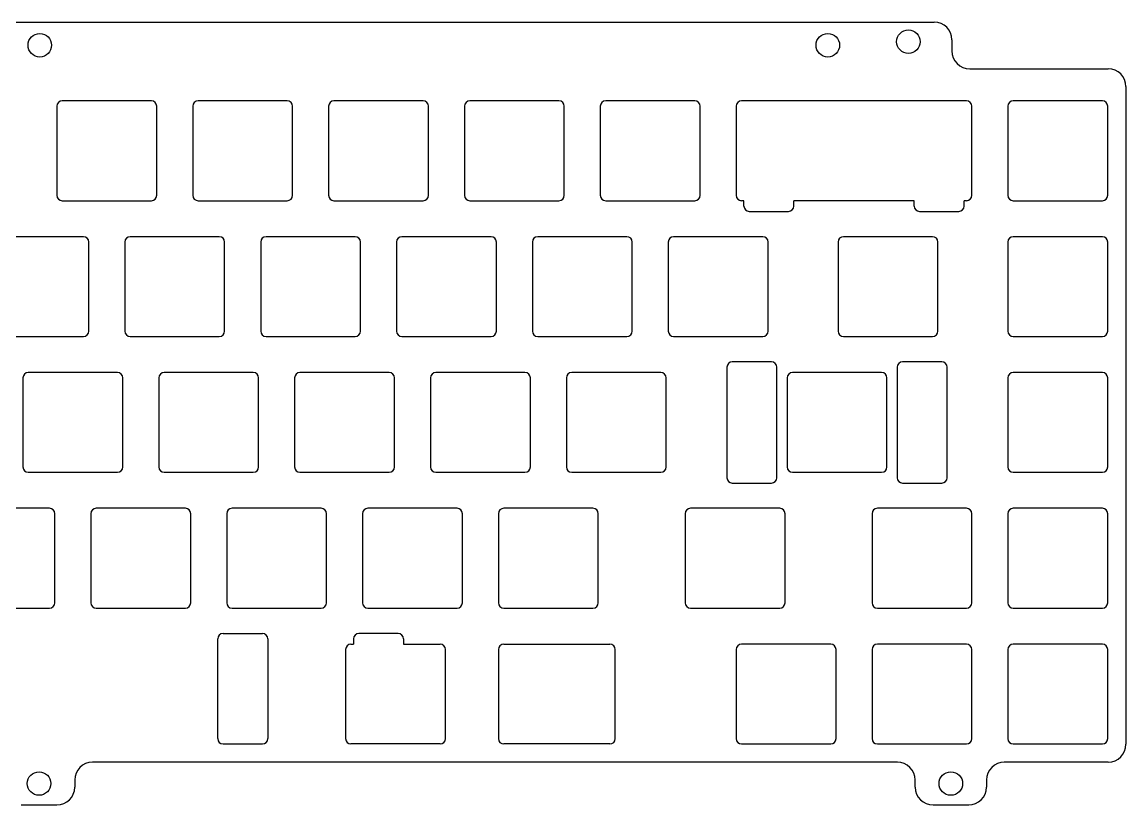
# Model space of a CAD drawing. Extents: x 0 to 305, y -101 to 9.
# Drawn here: x 150 to 304.8, y -101.3 to 8.5 of the extents above; entities that cross this region are included whole.
import ezdxf

# ---------------------------------------------------------------- set-up
doc = ezdxf.new("R2010")
doc.units = 0
for name, color, linetype in [('Arc003', 7, 'CONTINUOUS'), ('Arc004', 7, 'CONTINUOUS'), ('Arc005', 7, 'CONTINUOUS'), ('Arc006', 7, 'CONTINUOUS'), ('Arc007', 7, 'CONTINUOUS'), ('Arc008', 7, 'CONTINUOUS'), ('Arc009', 7, 'CONTINUOUS'), ('Arc010', 7, 'CONTINUOUS'), ('Arc011', 7, 'CONTINUOUS'), ('Arc013', 7, 'CONTINUOUS'), ('Arc052', 7, 'CONTINUOUS'), ('Arc053', 7, 'CONTINUOUS'), ('Arc054', 7, 'CONTINUOUS'), ('Arc055', 7, 'CONTINUOUS'), ('Arc056', 7, 'CONTINUOUS'), ('Arc057', 7, 'CONTINUOUS'), ('Arc058', 7, 'CONTINUOUS'), ('Arc059', 7, 'CONTINUOUS'), ('Arc060', 7, 'CONTINUOUS'), ('Arc061', 7, 'CONTINUOUS'), ('Arc062', 7, 'CONTINUOUS'), ('Arc063', 7, 'CONTINUOUS'), ('Arc064', 7, 'CONTINUOUS'), ('Arc065', 7, 'CONTINUOUS'), ('Arc066', 7, 'CONTINUOUS'), ('Arc067', 7, 'CONTINUOUS'), ('Arc068', 7, 'CONTINUOUS'), ('Arc069', 7, 'CONTINUOUS'), ('Arc070', 7, 'CONTINUOUS'), ('Arc071', 7, 'CONTINUOUS'), ('Arc078', 7, 'CONTINUOUS'), ('Arc079', 7, 'CONTINUOUS'), ('Arc080', 7, 'CONTINUOUS'), ('Arc082', 7, 'CONTINUOUS'), ('Arc085', 7, 'CONTINUOUS'), ('Arc086', 7, 'CONTINUOUS'), ('Arc088', 7, 'CONTINUOUS'), ('Arc091', 7, 'CONTINUOUS'), ('Arc092', 7, 'CONTINUOUS'), ('Arc093', 7, 'CONTINUOUS'), ('Arc094', 7, 'CONTINUOUS'), ('Arc095', 7, 'CONTINUOUS'), ('Arc125', 7, 'CONTINUOUS'), ('Arc127', 7, 'CONTINUOUS'), ('Arc128', 7, 'CONTINUOUS'), ('Arc129', 7, 'CONTINUOUS'), ('Arc130', 7, 'CONTINUOUS'), ('Arc131', 7, 'CONTINUOUS'), ('Arc132', 7, 'CONTINUOUS'), ('Arc133', 7, 'CONTINUOUS'), ('Arc134', 7, 'CONTINUOUS'), ('Arc135', 7, 'CONTINUOUS'), ('Arc136', 7, 'CONTINUOUS'), ('Arc137', 7, 'CONTINUOUS'), ('Arc138', 7, 'CONTINUOUS'), ('Arc139', 7, 'CONTINUOUS'), ('Arc140', 7, 'CONTINUOUS'), ('Arc141', 7, 'CONTINUOUS'), ('Arc142', 7, 'CONTINUOUS'), ('Arc143', 7, 'CONTINUOUS'), ('Arc144', 7, 'CONTINUOUS'), ('Arc145', 7, 'CONTINUOUS'), ('Arc146', 7, 'CONTINUOUS'), ('Arc147', 7, 'CONTINUOUS'), ('Arc148', 7, 'CONTINUOUS'), ('Arc149', 7, 'CONTINUOUS'), ('Arc150', 7, 'CONTINUOUS'), ('Arc151', 7, 'CONTINUOUS'), ('Arc152', 7, 'CONTINUOUS'), ('Arc153', 7, 'CONTINUOUS'), ('Arc154', 7, 'CONTINUOUS'), ('Arc155', 7, 'CONTINUOUS'), ('Arc184', 7, 'CONTINUOUS'), ('Arc185', 7, 'CONTINUOUS'), ('Arc186', 7, 'CONTINUOUS'), ('Arc187', 7, 'CONTINUOUS'), ('Arc188', 7, 'CONTINUOUS'), ('Arc189', 7, 'CONTINUOUS'), ('Arc190', 7, 'CONTINUOUS'), ('Arc191', 7, 'CONTINUOUS'), ('Arc192', 7, 'CONTINUOUS'), ('Arc193', 7, 'CONTINUOUS'), ('Arc194', 7, 'CONTINUOUS'), ('Arc195', 7, 'CONTINUOUS'), ('Arc196', 7, 'CONTINUOUS'), ('Arc197', 7, 'CONTINUOUS'), ('Arc198', 7, 'CONTINUOUS'), ('Arc199', 7, 'CONTINUOUS'), ('Arc200', 7, 'CONTINUOUS'), ('Arc201', 7, 'CONTINUOUS'), ('Arc202', 7, 'CONTINUOUS'), ('Arc203', 7, 'CONTINUOUS'), ('Arc204', 7, 'CONTINUOUS'), ('Arc205', 7, 'CONTINUOUS'), ('Arc206', 7, 'CONTINUOUS'), ('Arc207', 7, 'CONTINUOUS'), ('Arc208', 7, 'CONTINUOUS'), ('Arc209', 7, 'CONTINUOUS'), ('Arc210', 7, 'CONTINUOUS'), ('Arc211', 7, 'CONTINUOUS'), ('Arc212', 7, 'CONTINUOUS'), ('Arc213', 7, 'CONTINUOUS'), ('Arc214', 7, 'CONTINUOUS'), ('Arc215', 7, 'CONTINUOUS'), ('Arc216', 7, 'CONTINUOUS'), ('Arc217', 7, 'CONTINUOUS'), ('Arc218', 7, 'CONTINUOUS'), ('Arc219', 7, 'CONTINUOUS'), ('Arc254', 7, 'CONTINUOUS'), ('Arc255', 7, 'CONTINUOUS'), ('Arc256', 7, 'CONTINUOUS'), ('Arc257', 7, 'CONTINUOUS'), ('Arc258', 7, 'CONTINUOUS'), ('Arc259', 7, 'CONTINUOUS'), ('Arc260', 7, 'CONTINUOUS'), ('Arc261', 7, 'CONTINUOUS'), ('Arc262', 7, 'CONTINUOUS'), ('Arc263', 7, 'CONTINUOUS'), ('Arc264', 7, 'CONTINUOUS'), ('Arc265', 7, 'CONTINUOUS'), ('Arc266', 7, 'CONTINUOUS'), ('Arc267', 7, 'CONTINUOUS'), ('Arc268', 7, 'CONTINUOUS'), ('Arc269', 7, 'CONTINUOUS'), ('Arc270', 7, 'CONTINUOUS'), ('Arc271', 7, 'CONTINUOUS'), ('Arc272', 7, 'CONTINUOUS'), ('Arc273', 7, 'CONTINUOUS'), ('Arc274', 7, 'CONTINUOUS'), ('Arc275', 7, 'CONTINUOUS'), ('Arc276', 7, 'CONTINUOUS'), ('Arc277', 7, 'CONTINUOUS'), ('Arc278', 7, 'CONTINUOUS'), ('Arc279', 7, 'CONTINUOUS'), ('Arc280', 7, 'CONTINUOUS'), ('Arc281', 7, 'CONTINUOUS'), ('Arc282', 7, 'CONTINUOUS'), ('Arc283', 7, 'CONTINUOUS'), ('Arc316', 7, 'CONTINUOUS'), ('Arc317', 7, 'CONTINUOUS'), ('Arc318', 7, 'CONTINUOUS'), ('Arc319', 7, 'CONTINUOUS'), ('Arc320', 7, 'CONTINUOUS'), ('Arc321', 7, 'CONTINUOUS'), ('Arc322', 7, 'CONTINUOUS'), ('Arc323', 7, 'CONTINUOUS'), ('Arc324', 7, 'CONTINUOUS'), ('Arc325', 7, 'CONTINUOUS'), ('Arc326', 7, 'CONTINUOUS'), ('Arc327', 7, 'CONTINUOUS'), ('Arc503', 7, 'CONTINUOUS'), ('Arc509', 7, 'CONTINUOUS'), ('Arc512', 7, 'CONTINUOUS'), ('Arc513', 7, 'CONTINUOUS'), ('Arc521', 7, 'CONTINUOUS'), ('Arc527', 7, 'CONTINUOUS'), ('Arc531', 7, 'CONTINUOUS'), ('Arc537', 7, 'CONTINUOUS'), ('Arc538', 7, 'CONTINUOUS'), ('Arc539', 7, 'CONTINUOUS'), ('Arc540', 7, 'CONTINUOUS'), ('Arc543', 7, 'CONTINUOUS'), ('Arc556', 7, 'CONTINUOUS'), ('Arc560', 7, 'CONTINUOUS'), ('Arc561', 7, 'CONTINUOUS'), ('Arc565', 7, 'CONTINUOUS'), ('Arc566', 7, 'CONTINUOUS'), ('Arc567', 7, 'CONTINUOUS'), ('Arc571', 7, 'CONTINUOUS'), ('Arc573', 7, 'CONTINUOUS'), ('Circle', 7, 'CONTINUOUS'), ('Circle002', 7, 'CONTINUOUS'), ('Circle003', 7, 'CONTINUOUS'), ('Circle004', 7, 'CONTINUOUS'), ('Circle005', 7, 'CONTINUOUS'), ('Line004', 7, 'CONTINUOUS'), ('Line005', 7, 'CONTINUOUS'), ('Line006', 7, 'CONTINUOUS'), ('Line007', 7, 'CONTINUOUS'), ('Line008', 7, 'CONTINUOUS'), ('Line009', 7, 'CONTINUOUS'), ('Line010', 7, 'CONTINUOUS'), ('Line011', 7, 'CONTINUOUS'), ('Line012', 7, 'CONTINUOUS'), ('Line013', 7, 'CONTINUOUS'), ('Line014', 7, 'CONTINUOUS'), ('Line073', 7, 'CONTINUOUS'), ('Line074', 7, 'CONTINUOUS'), ('Line075', 7, 'CONTINUOUS'), ('Line077', 7, 'CONTINUOUS'), ('Line078', 7, 'CONTINUOUS'), ('Line079', 7, 'CONTINUOUS'), ('Line082', 7, 'CONTINUOUS'), ('Line083', 7, 'CONTINUOUS'), ('Line085', 7, 'CONTINUOUS'), ('Line086', 7, 'CONTINUOUS'), ('Line088', 7, 'CONTINUOUS'), ('Line089', 7, 'CONTINUOUS'), ('Line090', 7, 'CONTINUOUS'), ('Line091', 7, 'CONTINUOUS'), ('Line094', 7, 'CONTINUOUS'), ('Line095', 7, 'CONTINUOUS'), ('Line096', 7, 'CONTINUOUS'), ('Line097', 7, 'CONTINUOUS'), ('Line098', 7, 'CONTINUOUS'), ('Line099', 7, 'CONTINUOUS'), ('Line111', 7, 'CONTINUOUS'), ('Line115', 7, 'CONTINUOUS'), ('Line117', 7, 'CONTINUOUS'), ('Line127', 7, 'CONTINUOUS'), ('Line129', 7, 'CONTINUOUS'), ('Line130', 7, 'CONTINUOUS'), ('Line133', 7, 'CONTINUOUS'), ('Line134', 7, 'CONTINUOUS'), ('Line177', 7, 'CONTINUOUS'), ('Line178', 7, 'CONTINUOUS'), ('Line180', 7, 'CONTINUOUS'), ('Line184', 7, 'CONTINUOUS'), ('Line186', 7, 'CONTINUOUS'), ('Line187', 7, 'CONTINUOUS'), ('Line188', 7, 'CONTINUOUS'), ('Line190', 7, 'CONTINUOUS'), ('Line192', 7, 'CONTINUOUS'), ('Line193', 7, 'CONTINUOUS'), ('Line194', 7, 'CONTINUOUS'), ('Line196', 7, 'CONTINUOUS'), ('Line198', 7, 'CONTINUOUS'), ('Line199', 7, 'CONTINUOUS'), ('Line200', 7, 'CONTINUOUS'), ('Line201', 7, 'CONTINUOUS'), ('Line202', 7, 'CONTINUOUS'), ('Line204', 7, 'CONTINUOUS'), ('Line205', 7, 'CONTINUOUS'), ('Line207', 7, 'CONTINUOUS'), ('Line208', 7, 'CONTINUOUS'), ('Line209', 7, 'CONTINUOUS'), ('Line211', 7, 'CONTINUOUS'), ('Line215', 7, 'CONTINUOUS'), ('Line216', 7, 'CONTINUOUS'), ('Line217', 7, 'CONTINUOUS'), ('Line218', 7, 'CONTINUOUS'), ('Line219', 7, 'CONTINUOUS'), ('Line220', 7, 'CONTINUOUS'), ('Line222', 7, 'CONTINUOUS'), ('Line223', 7, 'CONTINUOUS'), ('Line267', 7, 'CONTINUOUS'), ('Line269', 7, 'CONTINUOUS'), ('Line270', 7, 'CONTINUOUS'), ('Line271', 7, 'CONTINUOUS'), ('Line273', 7, 'CONTINUOUS'), ('Line274', 7, 'CONTINUOUS'), ('Line277', 7, 'CONTINUOUS'), ('Line278', 7, 'CONTINUOUS'), ('Line279', 7, 'CONTINUOUS'), ('Line280', 7, 'CONTINUOUS'), ('Line281', 7, 'CONTINUOUS'), ('Line282', 7, 'CONTINUOUS'), ('Line286', 7, 'CONTINUOUS'), ('Line287', 7, 'CONTINUOUS'), ('Line288', 7, 'CONTINUOUS'), ('Line290', 7, 'CONTINUOUS'), ('Line291', 7, 'CONTINUOUS'), ('Line292', 7, 'CONTINUOUS'), ('Line294', 7, 'CONTINUOUS'), ('Line295', 7, 'CONTINUOUS'), ('Line301', 7, 'CONTINUOUS'), ('Line302', 7, 'CONTINUOUS'), ('Line304', 7, 'CONTINUOUS'), ('Line305', 7, 'CONTINUOUS'), ('Line307', 7, 'CONTINUOUS'), ('Line308', 7, 'CONTINUOUS'), ('Line309', 7, 'CONTINUOUS'), ('Line310', 7, 'CONTINUOUS'), ('Line311', 7, 'CONTINUOUS'), ('Line312', 7, 'CONTINUOUS'), ('Line313', 7, 'CONTINUOUS'), ('Line314', 7, 'CONTINUOUS'), ('Line316', 7, 'CONTINUOUS'), ('Line317', 7, 'CONTINUOUS'), ('Line318', 7, 'CONTINUOUS'), ('Line320', 7, 'CONTINUOUS'), ('Line366', 7, 'CONTINUOUS'), ('Line368', 7, 'CONTINUOUS'), ('Line370', 7, 'CONTINUOUS'), ('Line372', 7, 'CONTINUOUS'), ('Line373', 7, 'CONTINUOUS'), ('Line374', 7, 'CONTINUOUS'), ('Line376', 7, 'CONTINUOUS'), ('Line377', 7, 'CONTINUOUS'), ('Line378', 7, 'CONTINUOUS'), ('Line381', 7, 'CONTINUOUS'), ('Line382', 7, 'CONTINUOUS'), ('Line383', 7, 'CONTINUOUS'), ('Line386', 7, 'CONTINUOUS'), ('Line387', 7, 'CONTINUOUS'), ('Line388', 7, 'CONTINUOUS'), ('Line391', 7, 'CONTINUOUS'), ('Line392', 7, 'CONTINUOUS'), ('Line393', 7, 'CONTINUOUS'), ('Line394', 7, 'CONTINUOUS'), ('Line397', 7, 'CONTINUOUS'), ('Line398', 7, 'CONTINUOUS'), ('Line399', 7, 'CONTINUOUS'), ('Line400', 7, 'CONTINUOUS'), ('Line403', 7, 'CONTINUOUS'), ('Line404', 7, 'CONTINUOUS'), ('Line405', 7, 'CONTINUOUS'), ('Line406', 7, 'CONTINUOUS'), ('Line408', 7, 'CONTINUOUS'), ('Line409', 7, 'CONTINUOUS'), ('Line410', 7, 'CONTINUOUS'), ('Line411', 7, 'CONTINUOUS'), ('Line462', 7, 'CONTINUOUS'), ('Line463', 7, 'CONTINUOUS'), ('Line464', 7, 'CONTINUOUS'), ('Line467', 7, 'CONTINUOUS'), ('Line468', 7, 'CONTINUOUS'), ('Line469', 7, 'CONTINUOUS'), ('Line470', 7, 'CONTINUOUS'), ('Line472', 7, 'CONTINUOUS'), ('Line474', 7, 'CONTINUOUS'), ('Line475', 7, 'CONTINUOUS'), ('Line476', 7, 'CONTINUOUS'), ('Line478', 7, 'CONTINUOUS'), ('Line553', 7, 'CONTINUOUS'), ('Line554', 7, 'CONTINUOUS'), ('Line555', 7, 'CONTINUOUS'), ('Line556', 7, 'CONTINUOUS'), ('Line557', 7, 'CONTINUOUS'), ('Line558', 7, 'CONTINUOUS'), ('Line559', 7, 'CONTINUOUS'), ('Line560', 7, 'CONTINUOUS'), ('Line722', 7, 'CONTINUOUS'), ('Line724', 7, 'CONTINUOUS'), ('Line745', 7, 'CONTINUOUS'), ('Line746', 7, 'CONTINUOUS'), ('Line748', 7, 'CONTINUOUS'), ('Line751', 7, 'CONTINUOUS'), ('Line768', 7, 'CONTINUOUS'), ('Line774', 7, 'CONTINUOUS'), ('Line775', 7, 'CONTINUOUS'), ('Line777', 7, 'CONTINUOUS'), ('Line789', 7, 'CONTINUOUS'), ('Line790', 7, 'CONTINUOUS'), ('Line791', 7, 'CONTINUOUS'), ('Line792', 7, 'CONTINUOUS'), ('Line793', 7, 'CONTINUOUS'), ('Line794', 7, 'CONTINUOUS'), ('Line795', 7, 'CONTINUOUS'), ('Line796', 7, 'CONTINUOUS'), ('Line797', 7, 'CONTINUOUS')]:
    doc.layers.add(name, color=color, linetype=linetype)

msp = doc.modelspace()

# ---------------------------------------------------------------- linework, layer by layer
at = {"layer": 'Arc003'}
msp.add_arc((277.925, 6.025), 2.5, 0, 90, dxfattribs=at)
at = {"layer": 'Arc004'}
msp.add_arc((282.925, 4.475), 2.5, 180, -90, dxfattribs=at)
at = {"layer": 'Arc005'}
msp.add_arc((302.325, -0.525), 2.5, 0, 90, dxfattribs=at)
at = {"layer": 'Arc006'}
msp.add_arc((302.325, -92.775), 2.5, -90, 0, dxfattribs=at)
at = {"layer": 'Arc007'}
msp.add_arc((287.775, -97.775), 2.5, 90, 180, dxfattribs=at)
at = {"layer": 'Arc008'}
msp.add_arc((282.775, -98.775), 2.5, -90, 0, dxfattribs=at)
at = {"layer": 'Arc009'}
msp.add_arc((277.775, -98.775), 2.5, 180, -90, dxfattribs=at)
at = {"layer": 'Arc010'}
msp.add_arc((272.775, -97.775), 2.5, 0, 90, dxfattribs=at)
at = {"layer": 'Arc011'}
msp.add_arc((154.925, -98.775), 2.5, -90, 0, dxfattribs=at)
at = {"layer": 'Arc013'}
msp.add_arc((159.925, -97.775), 2.5, 90, 180, dxfattribs=at)
at = {"layer": 'Arc052'}
msp.add_arc((155.675, -15.775), 0.75, 180, -90, dxfattribs=at)
at = {"layer": 'Arc053'}
msp.add_arc((168.175, -3.275), 0.75, 0, 90, dxfattribs=at)
at = {"layer": 'Arc054'}
msp.add_arc((155.675, -3.275), 0.75, 90, 180, dxfattribs=at)
at = {"layer": 'Arc055'}
msp.add_arc((168.175, -15.775), 0.75, -90, 0, dxfattribs=at)
at = {"layer": 'Arc056'}
msp.add_arc((174.725, -15.775), 0.75, 180, -90, dxfattribs=at)
at = {"layer": 'Arc057'}
msp.add_arc((187.225, -3.275), 0.75, 0, 90, dxfattribs=at)
at = {"layer": 'Arc058'}
msp.add_arc((174.725, -3.275), 0.75, 90, 180, dxfattribs=at)
at = {"layer": 'Arc059'}
msp.add_arc((187.225, -15.775), 0.75, -90, 0, dxfattribs=at)
at = {"layer": 'Arc060'}
msp.add_arc((193.775, -15.775), 0.75, 180, -90, dxfattribs=at)
at = {"layer": 'Arc061'}
msp.add_arc((206.275, -3.275), 0.75, 0, 90, dxfattribs=at)
at = {"layer": 'Arc062'}
msp.add_arc((193.775, -3.275), 0.75, 90, 180, dxfattribs=at)
at = {"layer": 'Arc063'}
msp.add_arc((206.275, -15.775), 0.75, -90, 0, dxfattribs=at)
at = {"layer": 'Arc064'}
msp.add_arc((212.825, -15.775), 0.75, 180, -90, dxfattribs=at)
at = {"layer": 'Arc065'}
msp.add_arc((225.325, -3.275), 0.75, 0, 90, dxfattribs=at)
at = {"layer": 'Arc066'}
msp.add_arc((225.325, -15.775), 0.75, -90, 0, dxfattribs=at)
at = {"layer": 'Arc067'}
msp.add_arc((212.825, -3.275), 0.75, 90, 180, dxfattribs=at)
at = {"layer": 'Arc068'}
msp.add_arc((244.375, -3.275), 0.75, 0, 90, dxfattribs=at)
at = {"layer": 'Arc069'}
msp.add_arc((231.875, -15.775), 0.75, 180, -90, dxfattribs=at)
at = {"layer": 'Arc070'}
msp.add_arc((231.875, -3.275), 0.75, 90, 180, dxfattribs=at)
at = {"layer": 'Arc071'}
msp.add_arc((244.375, -15.775), 0.75, -90, 0, dxfattribs=at)
at = {"layer": 'Arc078'}
msp.add_arc((257.512, -17.275), 0.75, -90, 0, dxfattribs=at)
at = {"layer": 'Arc079'}
msp.add_arc((252.012, -17.275), 0.75, 180, -90, dxfattribs=at)
at = {"layer": 'Arc080'}
msp.add_arc((281.388, -17.275), 0.75, -90, 0, dxfattribs=at)
at = {"layer": 'Arc082'}
msp.add_arc((275.888, -17.275), 0.75, 180, -90, dxfattribs=at)
at = {"layer": 'Arc085'}
msp.add_arc((250.925, -3.275), 0.75, 90, 180, dxfattribs=at)
at = {"layer": 'Arc086'}
msp.add_arc((250.925, -15.775), 0.75, 180, -90, dxfattribs=at)
at = {"layer": 'Arc088'}
msp.add_arc((282.475, -3.275), 0.75, 0, 90, dxfattribs=at)
at = {"layer": 'Arc091'}
msp.add_arc((282.475, -15.775), 0.75, -90, 0, dxfattribs=at)
at = {"layer": 'Arc092'}
msp.add_arc((301.525, -3.275), 0.75, 0, 90, dxfattribs=at)
at = {"layer": 'Arc093'}
msp.add_arc((289.025, -3.275), 0.75, 90, 180, dxfattribs=at)
at = {"layer": 'Arc094'}
msp.add_arc((289.025, -15.775), 0.75, 180, -90, dxfattribs=at)
at = {"layer": 'Arc095'}
msp.add_arc((301.525, -15.775), 0.75, -90, 0, dxfattribs=at)
at = {"layer": 'Arc125'}
msp.add_arc((158.65, -22.325), 0.75, 0, 90, dxfattribs=at)
at = {"layer": 'Arc127'}
msp.add_arc((158.65, -34.825), 0.75, -90, 0, dxfattribs=at)
at = {"layer": 'Arc128'}
msp.add_arc((165.2, -22.325), 0.75, 90, 180, dxfattribs=at)
at = {"layer": 'Arc129'}
msp.add_arc((165.2, -34.825), 0.75, 180, -90, dxfattribs=at)
at = {"layer": 'Arc130'}
msp.add_arc((177.7, -34.825), 0.75, -90, 0, dxfattribs=at)
at = {"layer": 'Arc131'}
msp.add_arc((177.7, -22.325), 0.75, 0, 90, dxfattribs=at)
at = {"layer": 'Arc132'}
msp.add_arc((184.25, -22.325), 0.75, 90, 180, dxfattribs=at)
at = {"layer": 'Arc133'}
msp.add_arc((184.25, -34.825), 0.75, 180, -90, dxfattribs=at)
at = {"layer": 'Arc134'}
msp.add_arc((196.75, -34.825), 0.75, -90, 0, dxfattribs=at)
at = {"layer": 'Arc135'}
msp.add_arc((196.75, -22.325), 0.75, 0, 90, dxfattribs=at)
at = {"layer": 'Arc136'}
msp.add_arc((203.3, -22.325), 0.75, 90, 180, dxfattribs=at)
at = {"layer": 'Arc137'}
msp.add_arc((215.8, -34.825), 0.75, -90, 0, dxfattribs=at)
at = {"layer": 'Arc138'}
msp.add_arc((203.3, -34.825), 0.75, 180, -90, dxfattribs=at)
at = {"layer": 'Arc139'}
msp.add_arc((215.8, -22.325), 0.75, 0, 90, dxfattribs=at)
at = {"layer": 'Arc140'}
msp.add_arc((222.35, -34.825), 0.75, 180, -90, dxfattribs=at)
at = {"layer": 'Arc141'}
msp.add_arc((234.85, -34.825), 0.75, -90, 0, dxfattribs=at)
at = {"layer": 'Arc142'}
msp.add_arc((222.35, -22.325), 0.75, 90, 180, dxfattribs=at)
at = {"layer": 'Arc143'}
msp.add_arc((234.85, -22.325), 0.75, 0, 90, dxfattribs=at)
at = {"layer": 'Arc144'}
msp.add_arc((241.4, -22.325), 0.75, 90, 180, dxfattribs=at)
at = {"layer": 'Arc145'}
msp.add_arc((253.9, -22.325), 0.75, 0, 90, dxfattribs=at)
at = {"layer": 'Arc146'}
msp.add_arc((253.9, -34.825), 0.75, -90, 0, dxfattribs=at)
at = {"layer": 'Arc147'}
msp.add_arc((241.4, -34.825), 0.75, 180, -90, dxfattribs=at)
at = {"layer": 'Arc148'}
msp.add_arc((265.213, -22.325), 0.75, 90, 180, dxfattribs=at)
at = {"layer": 'Arc149'}
msp.add_arc((277.713, -22.325), 0.75, 0, 90, dxfattribs=at)
at = {"layer": 'Arc150'}
msp.add_arc((277.713, -34.825), 0.75, -90, 0, dxfattribs=at)
at = {"layer": 'Arc151'}
msp.add_arc((265.213, -34.825), 0.75, 180, -90, dxfattribs=at)
at = {"layer": 'Arc152'}
msp.add_arc((301.525, -22.325), 0.75, 0, 90, dxfattribs=at)
at = {"layer": 'Arc153'}
msp.add_arc((301.525, -34.825), 0.75, -90, 0, dxfattribs=at)
at = {"layer": 'Arc154'}
msp.add_arc((289.025, -22.325), 0.75, 90, 180, dxfattribs=at)
at = {"layer": 'Arc155'}
msp.add_arc((289.025, -34.825), 0.75, 180, -90, dxfattribs=at)
at = {"layer": 'Arc184'}
msp.add_arc((163.412, -41.375), 0.75, 0, 90, dxfattribs=at)
at = {"layer": 'Arc185'}
msp.add_arc((163.413, -53.875), 0.75, -90, 0, dxfattribs=at)
at = {"layer": 'Arc186'}
msp.add_arc((150.913, -53.875), 0.75, 180, -90, dxfattribs=at)
at = {"layer": 'Arc187'}
msp.add_arc((150.913, -41.375), 0.75, 90, 180, dxfattribs=at)
at = {"layer": 'Arc188'}
msp.add_arc((169.963, -53.875), 0.75, 180, -90, dxfattribs=at)
at = {"layer": 'Arc189'}
msp.add_arc((182.462, -41.375), 0.75, 0, 90, dxfattribs=at)
at = {"layer": 'Arc190'}
msp.add_arc((182.463, -53.875), 0.75, -90, 0, dxfattribs=at)
at = {"layer": 'Arc191'}
msp.add_arc((169.963, -41.375), 0.75, 90, 180, dxfattribs=at)
at = {"layer": 'Arc192'}
msp.add_arc((201.512, -41.375), 0.75, 0, 90, dxfattribs=at)
at = {"layer": 'Arc193'}
msp.add_arc((189.013, -53.875), 0.75, 180, -90, dxfattribs=at)
at = {"layer": 'Arc194'}
msp.add_arc((201.513, -53.875), 0.75, -90, 0, dxfattribs=at)
at = {"layer": 'Arc195'}
msp.add_arc((189.013, -41.375), 0.75, 90, 180, dxfattribs=at)
at = {"layer": 'Arc196'}
msp.add_arc((208.063, -53.875), 0.75, 180, -90, dxfattribs=at)
at = {"layer": 'Arc197'}
msp.add_arc((220.562, -41.375), 0.75, 0, 90, dxfattribs=at)
at = {"layer": 'Arc198'}
msp.add_arc((220.563, -53.875), 0.75, -90, 0, dxfattribs=at)
at = {"layer": 'Arc199'}
msp.add_arc((208.063, -41.375), 0.75, 90, 180, dxfattribs=at)
at = {"layer": 'Arc200'}
msp.add_arc((239.613, -53.875), 0.75, -90, 0, dxfattribs=at)
at = {"layer": 'Arc201'}
msp.add_arc((227.113, -41.375), 0.75, 90, 180, dxfattribs=at)
at = {"layer": 'Arc202'}
msp.add_arc((227.113, -53.875), 0.75, 180, -90, dxfattribs=at)
at = {"layer": 'Arc203'}
msp.add_arc((239.613, -41.375), 0.75, 0, 90, dxfattribs=at)
at = {"layer": 'Arc204'}
msp.add_arc((279.007, -55.375), 0.75, -90, 0, dxfattribs=at)
at = {"layer": 'Arc205'}
msp.add_arc((255.131, -55.375), 0.75, -90, 0, dxfattribs=at)
at = {"layer": 'Arc206'}
msp.add_arc((273.507, -55.375), 0.75, 180, -90, dxfattribs=at)
at = {"layer": 'Arc207'}
msp.add_arc((249.631, -39.875), 0.75, 90, 180, dxfattribs=at)
at = {"layer": 'Arc208'}
msp.add_arc((249.631, -55.375), 0.75, 180, -90, dxfattribs=at)
at = {"layer": 'Arc209'}
msp.add_arc((255.131, -39.875), 0.75, 0, 90, dxfattribs=at)
at = {"layer": 'Arc210'}
msp.add_arc((273.507, -39.875), 0.75, 90, 180, dxfattribs=at)
at = {"layer": 'Arc211'}
msp.add_arc((279.007, -39.875), 0.75, 0, 90, dxfattribs=at)
at = {"layer": 'Arc212'}
msp.add_arc((258.069, -53.875), 0.75, 180, -90, dxfattribs=at)
at = {"layer": 'Arc213'}
msp.add_arc((258.069, -41.375), 0.75, 90, 180, dxfattribs=at)
at = {"layer": 'Arc214'}
msp.add_arc((270.569, -41.375), 0.75, 0, 90, dxfattribs=at)
at = {"layer": 'Arc215'}
msp.add_arc((270.569, -53.875), 0.75, -90, 0, dxfattribs=at)
at = {"layer": 'Arc216'}
msp.add_arc((301.525, -41.375), 0.75, 0, 90, dxfattribs=at)
at = {"layer": 'Arc217'}
msp.add_arc((289.025, -53.875), 0.75, 180, -90, dxfattribs=at)
at = {"layer": 'Arc218'}
msp.add_arc((289.025, -41.375), 0.75, 90, 180, dxfattribs=at)
at = {"layer": 'Arc219'}
msp.add_arc((301.525, -53.875), 0.75, -90, 0, dxfattribs=at)
at = {"layer": 'Arc254'}
msp.add_arc((153.887, -60.425), 0.75, 0, 90, dxfattribs=at)
at = {"layer": 'Arc255'}
msp.add_arc((153.887, -72.925), 0.75, -90, 0, dxfattribs=at)
at = {"layer": 'Arc256'}
msp.add_arc((160.438, -72.925), 0.75, 180, -90, dxfattribs=at)
at = {"layer": 'Arc257'}
msp.add_arc((172.938, -60.425), 0.75, 0, 90, dxfattribs=at)
at = {"layer": 'Arc258'}
msp.add_arc((172.938, -72.925), 0.75, -90, 0, dxfattribs=at)
at = {"layer": 'Arc259'}
msp.add_arc((160.438, -60.425), 0.75, 90, 180, dxfattribs=at)
at = {"layer": 'Arc260'}
msp.add_arc((179.488, -60.425), 0.75, 90, 180, dxfattribs=at)
at = {"layer": 'Arc261'}
msp.add_arc((179.488, -72.925), 0.75, 180, -90, dxfattribs=at)
at = {"layer": 'Arc262'}
msp.add_arc((191.988, -72.925), 0.75, -90, 0, dxfattribs=at)
at = {"layer": 'Arc263'}
msp.add_arc((191.988, -60.425), 0.75, 0, 90, dxfattribs=at)
at = {"layer": 'Arc264'}
msp.add_arc((211.038, -60.425), 0.75, 0, 90, dxfattribs=at)
at = {"layer": 'Arc265'}
msp.add_arc((211.038, -72.925), 0.75, -90, 0, dxfattribs=at)
at = {"layer": 'Arc266'}
msp.add_arc((198.538, -60.425), 0.75, 90, 180, dxfattribs=at)
at = {"layer": 'Arc267'}
msp.add_arc((198.538, -72.925), 0.75, 180, -90, dxfattribs=at)
at = {"layer": 'Arc268'}
msp.add_arc((230.088, -72.925), 0.75, -90, 0, dxfattribs=at)
at = {"layer": 'Arc269'}
msp.add_arc((230.088, -60.425), 0.75, 0, 90, dxfattribs=at)
at = {"layer": 'Arc270'}
msp.add_arc((217.588, -72.925), 0.75, 180, -90, dxfattribs=at)
at = {"layer": 'Arc271'}
msp.add_arc((217.588, -60.425), 0.75, 90, 180, dxfattribs=at)
at = {"layer": 'Arc272'}
msp.add_arc((256.281, -72.925), 0.75, -90, 0, dxfattribs=at)
at = {"layer": 'Arc273'}
msp.add_arc((256.281, -60.425), 0.75, 0, 90, dxfattribs=at)
at = {"layer": 'Arc274'}
msp.add_arc((243.781, -72.925), 0.75, 180, -90, dxfattribs=at)
at = {"layer": 'Arc275'}
msp.add_arc((243.781, -60.425), 0.75, 90, 180, dxfattribs=at)
at = {"layer": 'Arc276'}
msp.add_arc((282.475, -72.925), 0.75, -90, 0, dxfattribs=at)
at = {"layer": 'Arc277'}
msp.add_arc((269.975, -60.425), 0.75, 90, 180, dxfattribs=at)
at = {"layer": 'Arc278'}
msp.add_arc((282.475, -60.425), 0.75, 0, 90, dxfattribs=at)
at = {"layer": 'Arc279'}
msp.add_arc((269.975, -72.925), 0.75, 180, -90, dxfattribs=at)
at = {"layer": 'Arc280'}
msp.add_arc((289.025, -72.925), 0.75, 180, -90, dxfattribs=at)
at = {"layer": 'Arc281'}
msp.add_arc((289.025, -60.425), 0.75, 90, 180, dxfattribs=at)
at = {"layer": 'Arc282'}
msp.add_arc((301.525, -60.425), 0.75, 0, 90, dxfattribs=at)
at = {"layer": 'Arc283'}
msp.add_arc((301.525, -72.925), 0.75, -90, 0, dxfattribs=at)
at = {"layer": 'Arc316'}
msp.add_arc((250.925, -79.475), 0.75, 90, 180, dxfattribs=at)
at = {"layer": 'Arc317'}
msp.add_arc((263.425, -79.475), 0.75, 0, 90, dxfattribs=at)
at = {"layer": 'Arc318'}
msp.add_arc((250.925, -91.975), 0.75, 180, -90, dxfattribs=at)
at = {"layer": 'Arc319'}
msp.add_arc((263.425, -91.975), 0.75, -90, 0, dxfattribs=at)
at = {"layer": 'Arc320'}
msp.add_arc((269.975, -91.975), 0.75, 180, -90, dxfattribs=at)
at = {"layer": 'Arc321'}
msp.add_arc((282.475, -79.475), 0.75, 0, 90, dxfattribs=at)
at = {"layer": 'Arc322'}
msp.add_arc((269.975, -79.475), 0.75, 90, 180, dxfattribs=at)
at = {"layer": 'Arc323'}
msp.add_arc((282.475, -91.975), 0.75, -90, 0, dxfattribs=at)
at = {"layer": 'Arc324'}
msp.add_arc((289.025, -91.975), 0.75, 180, -90, dxfattribs=at)
at = {"layer": 'Arc325'}
msp.add_arc((301.525, -79.475), 0.75, 0, 90, dxfattribs=at)
at = {"layer": 'Arc326'}
msp.add_arc((289.025, -79.475), 0.75, 90, 180, dxfattribs=at)
at = {"layer": 'Arc327'}
msp.add_arc((301.525, -91.975), 0.75, -90, 0, dxfattribs=at)
at = {"layer": 'Arc503'}
msp.add_arc((202.775, -77.975), 0.75, 0, 90, dxfattribs=at)
at = {"layer": 'Arc509'}
msp.add_arc((197.275, -77.975), 0.75, 90, 180, dxfattribs=at)
at = {"layer": 'Arc512'}
msp.add_arc((217.588, -91.975), 0.75, 180, -90, dxfattribs=at)
at = {"layer": 'Arc513'}
msp.add_arc((217.588, -79.475), 0.75, 90, 180, dxfattribs=at)
at = {"layer": 'Arc521'}
msp.add_arc((183.757, -91.975), 0.75, -90, 0, dxfattribs=at)
at = {"layer": 'Arc527'}
msp.add_arc((183.757, -77.975), 0.75, 0, 90, dxfattribs=at)
at = {"layer": 'Arc531'}
msp.add_arc((196.156, -91.975), 0.75, 180, -90, dxfattribs=at)
at = {"layer": 'Arc537'}
msp.add_arc((208.656, -79.475), 0.75, 0, 90, dxfattribs=at)
at = {"layer": 'Arc538'}
msp.add_arc((208.656, -91.975), 0.75, -90, 0, dxfattribs=at)
at = {"layer": 'Arc539'}
msp.add_arc((196.156, -79.475), 0.75, 90, 180, dxfattribs=at)
at = {"layer": 'Arc540'}
msp.add_arc((232.469, -91.975), 0.75, -90, 0, dxfattribs=at)
at = {"layer": 'Arc543'}
msp.add_arc((232.469, -79.475), 0.75, 0, 90, dxfattribs=at)
at = {"layer": 'Arc556'}
msp.add_arc((178.225, -91.975), 0.75, 180, -90, dxfattribs=at)
at = {"layer": 'Arc560'}
msp.add_arc((178.225, -77.975), 0.75, 90, 180, dxfattribs=at)
at = {"layer": 'Arc561'}
msp.add_arc((196.156, -91.975), 0.75, 180, -90, dxfattribs=at)
at = {"layer": 'Arc565'}
msp.add_arc((208.656, -91.975), 0.75, -90, 0, dxfattribs=at)
at = {"layer": 'Arc566'}
msp.add_arc((196.156, -79.475), 0.75, 90, 180, dxfattribs=at)
at = {"layer": 'Arc567'}
msp.add_arc((208.656, -79.475), 0.75, 0, 90, dxfattribs=at)
at = {"layer": 'Arc571'}
msp.add_arc((232.469, -79.475), 0.75, 0, 90, dxfattribs=at)
at = {"layer": 'Arc573'}
msp.add_arc((232.469, -91.975), 0.75, -90, 0, dxfattribs=at)
at = {"layer": 'Circle'}
msp.add_circle((280.275, -98.275), 1.65, dxfattribs=at)
at = {"layer": 'Circle002'}
msp.add_circle((152.425, -98.275), 1.65, dxfattribs=at)
at = {"layer": 'Circle003'}
msp.add_circle((152.525, 5.275), 1.65, dxfattribs=at)
at = {"layer": 'Circle004'}
msp.add_circle((263.025, 5.275), 1.65, dxfattribs=at)
at = {"layer": 'Circle005'}
msp.add_circle((274.325, 5.775), 1.65, dxfattribs=at)
at = {"layer": 'Line004'}
msp.add_line((25.525, 8.525), (277.925, 8.525), dxfattribs=at)
at = {"layer": 'Line005'}
msp.add_line((280.425, 6.025), (280.425, 4.475), dxfattribs=at)
at = {"layer": 'Line006'}
msp.add_line((282.925, 1.975), (302.325, 1.975), dxfattribs=at)
at = {"layer": 'Line007'}
msp.add_line((304.825, -0.525), (304.825, -92.775), dxfattribs=at)
at = {"layer": 'Line008'}
msp.add_line((302.325, -95.275), (287.775, -95.275), dxfattribs=at)
at = {"layer": 'Line009'}
msp.add_line((285.275, -97.775), (285.275, -98.775), dxfattribs=at)
at = {"layer": 'Line010'}
msp.add_line((277.775, -101.275), (282.775, -101.275), dxfattribs=at)
at = {"layer": 'Line011'}
msp.add_line((275.275, -98.775), (275.275, -97.775), dxfattribs=at)
at = {"layer": 'Line012'}
msp.add_line((272.775, -95.275), (159.925, -95.275), dxfattribs=at)
at = {"layer": 'Line013'}
msp.add_line((149.925, -101.275), (154.925, -101.275), dxfattribs=at)
at = {"layer": 'Line014'}
msp.add_line((157.425, -97.775), (157.425, -98.775), dxfattribs=at)
at = {"layer": 'Line073'}
msp.add_line((154.925, -3.275), (154.925, -15.775), dxfattribs=at)
at = {"layer": 'Line074'}
msp.add_line((155.675, -16.525), (168.175, -16.525), dxfattribs=at)
at = {"layer": 'Line075'}
msp.add_line((168.925, -15.775), (168.925, -3.275), dxfattribs=at)
at = {"layer": 'Line077'}
msp.add_line((168.175, -2.525), (155.675, -2.525), dxfattribs=at)
at = {"layer": 'Line078'}
msp.add_line((187.975, -15.775), (187.975, -3.275), dxfattribs=at)
at = {"layer": 'Line079'}
msp.add_line((174.725, -16.525), (187.225, -16.525), dxfattribs=at)
at = {"layer": 'Line082'}
msp.add_line((173.975, -3.275), (173.975, -15.775), dxfattribs=at)
at = {"layer": 'Line083'}
msp.add_line((187.225, -2.525), (174.725, -2.525), dxfattribs=at)
at = {"layer": 'Line085'}
msp.add_line((207.025, -15.775), (207.025, -3.275), dxfattribs=at)
at = {"layer": 'Line086'}
msp.add_line((193.775, -16.525), (206.275, -16.525), dxfattribs=at)
at = {"layer": 'Line088'}
msp.add_line((193.025, -3.275), (193.025, -15.775), dxfattribs=at)
at = {"layer": 'Line089'}
msp.add_line((206.275, -2.525), (193.775, -2.525), dxfattribs=at)
at = {"layer": 'Line090'}
msp.add_line((212.825, -16.525), (225.325, -16.525), dxfattribs=at)
at = {"layer": 'Line091'}
msp.add_line((226.075, -15.775), (226.075, -3.275), dxfattribs=at)
at = {"layer": 'Line094'}
msp.add_line((212.075, -3.275), (212.075, -15.775), dxfattribs=at)
at = {"layer": 'Line095'}
msp.add_line((225.325, -2.525), (212.825, -2.525), dxfattribs=at)
at = {"layer": 'Line096'}
msp.add_line((244.375, -2.525), (231.875, -2.525), dxfattribs=at)
at = {"layer": 'Line097'}
msp.add_line((245.125, -15.775), (245.125, -3.275), dxfattribs=at)
at = {"layer": 'Line098'}
msp.add_line((231.125, -3.275), (231.125, -15.775), dxfattribs=at)
at = {"layer": 'Line099'}
msp.add_line((231.875, -16.525), (244.375, -16.525), dxfattribs=at)
at = {"layer": 'Line111'}
msp.add_line((252.012, -18.025), (257.512, -18.025), dxfattribs=at)
at = {"layer": 'Line115'}
msp.add_line((275.888, -18.025), (281.388, -18.025), dxfattribs=at)
at = {"layer": 'Line117'}
msp.add_line((250.175, -3.275), (250.175, -15.775), dxfattribs=at)
at = {"layer": 'Line127'}
msp.add_line((283.225, -15.775), (283.225, -3.275), dxfattribs=at)
at = {"layer": 'Line129'}
msp.add_line((288.275, -3.275), (288.275, -15.775), dxfattribs=at)
at = {"layer": 'Line130'}
msp.add_line((301.525, -2.525), (289.025, -2.525), dxfattribs=at)
at = {"layer": 'Line133'}
msp.add_line((302.275, -15.775), (302.275, -3.275), dxfattribs=at)
at = {"layer": 'Line134'}
msp.add_line((289.025, -16.525), (301.525, -16.525), dxfattribs=at)
at = {"layer": 'Line177'}
msp.add_line((158.65, -21.575), (146.15, -21.575), dxfattribs=at)
at = {"layer": 'Line178'}
msp.add_line((159.4, -34.825), (159.4, -22.325), dxfattribs=at)
at = {"layer": 'Line180'}
msp.add_line((146.15, -35.575), (158.65, -35.575), dxfattribs=at)
at = {"layer": 'Line184'}
msp.add_line((165.2, -35.575), (177.7, -35.575), dxfattribs=at)
at = {"layer": 'Line186'}
msp.add_line((178.45, -34.825), (178.45, -22.325), dxfattribs=at)
at = {"layer": 'Line187'}
msp.add_line((164.45, -22.325), (164.45, -34.825), dxfattribs=at)
at = {"layer": 'Line188'}
msp.add_line((177.7, -21.575), (165.2, -21.575), dxfattribs=at)
at = {"layer": 'Line190'}
msp.add_line((184.25, -35.575), (196.75, -35.575), dxfattribs=at)
at = {"layer": 'Line192'}
msp.add_line((197.5, -34.825), (197.5, -22.325), dxfattribs=at)
at = {"layer": 'Line193'}
msp.add_line((183.5, -22.325), (183.5, -34.825), dxfattribs=at)
at = {"layer": 'Line194'}
msp.add_line((196.75, -21.575), (184.25, -21.575), dxfattribs=at)
at = {"layer": 'Line196'}
msp.add_line((203.3, -35.575), (215.8, -35.575), dxfattribs=at)
at = {"layer": 'Line198'}
msp.add_line((216.55, -34.825), (216.55, -22.325), dxfattribs=at)
at = {"layer": 'Line199'}
msp.add_line((202.55, -22.325), (202.55, -34.825), dxfattribs=at)
at = {"layer": 'Line200'}
msp.add_line((215.8, -21.575), (203.3, -21.575), dxfattribs=at)
at = {"layer": 'Line201'}
msp.add_line((221.6, -22.325), (221.6, -34.825), dxfattribs=at)
at = {"layer": 'Line202'}
msp.add_line((235.6, -34.825), (235.6, -22.325), dxfattribs=at)
at = {"layer": 'Line204'}
msp.add_line((222.35, -35.575), (234.85, -35.575), dxfattribs=at)
at = {"layer": 'Line205'}
msp.add_line((234.85, -21.575), (222.35, -21.575), dxfattribs=at)
at = {"layer": 'Line207'}
msp.add_line((241.4, -35.575), (253.9, -35.575), dxfattribs=at)
at = {"layer": 'Line208'}
msp.add_line((254.65, -34.825), (254.65, -22.325), dxfattribs=at)
at = {"layer": 'Line209'}
msp.add_line((240.65, -22.325), (240.65, -34.825), dxfattribs=at)
at = {"layer": 'Line211'}
msp.add_line((253.9, -21.575), (241.4, -21.575), dxfattribs=at)
at = {"layer": 'Line215'}
msp.add_line((264.463, -22.325), (264.463, -34.825), dxfattribs=at)
at = {"layer": 'Line216'}
msp.add_line((278.463, -34.825), (278.463, -22.325), dxfattribs=at)
at = {"layer": 'Line217'}
msp.add_line((265.213, -35.575), (277.713, -35.575), dxfattribs=at)
at = {"layer": 'Line218'}
msp.add_line((277.713, -21.575), (265.213, -21.575), dxfattribs=at)
at = {"layer": 'Line219'}
msp.add_line((289.025, -35.575), (301.525, -35.575), dxfattribs=at)
at = {"layer": 'Line220'}
msp.add_line((302.275, -34.825), (302.275, -22.325), dxfattribs=at)
at = {"layer": 'Line222'}
msp.add_line((301.525, -21.575), (289.025, -21.575), dxfattribs=at)
at = {"layer": 'Line223'}
msp.add_line((288.275, -22.325), (288.275, -34.825), dxfattribs=at)
at = {"layer": 'Line267'}
msp.add_line((150.913, -54.625), (163.413, -54.625), dxfattribs=at)
at = {"layer": 'Line269'}
msp.add_line((150.163, -41.375), (150.163, -53.875), dxfattribs=at)
at = {"layer": 'Line270'}
msp.add_line((163.412, -40.625), (150.912, -40.625), dxfattribs=at)
at = {"layer": 'Line271'}
msp.add_line((164.163, -53.875), (164.163, -41.375), dxfattribs=at)
at = {"layer": 'Line273'}
msp.add_line((169.963, -54.625), (182.463, -54.625), dxfattribs=at)
at = {"layer": 'Line274'}
msp.add_line((169.213, -41.375), (169.213, -53.875), dxfattribs=at)
at = {"layer": 'Line277'}
msp.add_line((182.462, -40.625), (169.962, -40.625), dxfattribs=at)
at = {"layer": 'Line278'}
msp.add_line((183.213, -53.875), (183.213, -41.375), dxfattribs=at)
at = {"layer": 'Line279'}
msp.add_line((188.263, -41.375), (188.263, -53.875), dxfattribs=at)
at = {"layer": 'Line280'}
msp.add_line((189.013, -54.625), (201.513, -54.625), dxfattribs=at)
at = {"layer": 'Line281'}
msp.add_line((201.512, -40.625), (189.012, -40.625), dxfattribs=at)
at = {"layer": 'Line282'}
msp.add_line((202.263, -53.875), (202.263, -41.375), dxfattribs=at)
at = {"layer": 'Line286'}
msp.add_line((220.562, -40.625), (208.062, -40.625), dxfattribs=at)
at = {"layer": 'Line287'}
msp.add_line((208.063, -54.625), (220.563, -54.625), dxfattribs=at)
at = {"layer": 'Line288'}
msp.add_line((221.313, -53.875), (221.313, -41.375), dxfattribs=at)
at = {"layer": 'Line290'}
msp.add_line((207.313, -41.375), (207.313, -53.875), dxfattribs=at)
at = {"layer": 'Line291'}
msp.add_line((226.363, -41.375), (226.363, -53.875), dxfattribs=at)
at = {"layer": 'Line292'}
msp.add_line((240.363, -53.875), (240.363, -41.375), dxfattribs=at)
at = {"layer": 'Line294'}
msp.add_line((239.613, -40.625), (227.113, -40.625), dxfattribs=at)
at = {"layer": 'Line295'}
msp.add_line((227.113, -54.625), (239.613, -54.625), dxfattribs=at)
at = {"layer": 'Line301'}
msp.add_line((255.131, -39.125), (249.631, -39.125), dxfattribs=at)
at = {"layer": 'Line302'}
msp.add_line((249.631, -56.125), (255.131, -56.125), dxfattribs=at)
at = {"layer": 'Line304'}
msp.add_line((279.007, -39.125), (273.507, -39.125), dxfattribs=at)
at = {"layer": 'Line305'}
msp.add_line((273.507, -56.125), (279.007, -56.125), dxfattribs=at)
at = {"layer": 'Line307'}
msp.add_line((270.569, -40.625), (258.069, -40.625), dxfattribs=at)
at = {"layer": 'Line308'}
msp.add_line((271.319, -53.875), (271.319, -41.375), dxfattribs=at)
at = {"layer": 'Line309'}
msp.add_line((257.319, -41.375), (257.319, -53.875), dxfattribs=at)
at = {"layer": 'Line310'}
msp.add_line((258.069, -54.625), (270.569, -54.625), dxfattribs=at)
at = {"layer": 'Line311'}
msp.add_line((248.881, -39.875), (248.881, -55.375), dxfattribs=at)
at = {"layer": 'Line312'}
msp.add_line((255.881, -55.375), (255.881, -39.875), dxfattribs=at)
at = {"layer": 'Line313'}
msp.add_line((272.757, -39.875), (272.757, -55.375), dxfattribs=at)
at = {"layer": 'Line314'}
msp.add_line((279.757, -55.375), (279.757, -39.875), dxfattribs=at)
at = {"layer": 'Line316'}
msp.add_line((301.525, -40.625), (289.025, -40.625), dxfattribs=at)
at = {"layer": 'Line317'}
msp.add_line((289.025, -54.625), (301.525, -54.625), dxfattribs=at)
at = {"layer": 'Line318'}
msp.add_line((288.275, -41.375), (288.275, -53.875), dxfattribs=at)
at = {"layer": 'Line320'}
msp.add_line((302.275, -53.875), (302.275, -41.375), dxfattribs=at)
at = {"layer": 'Line366'}
msp.add_line((141.387, -73.675), (153.887, -73.675), dxfattribs=at)
at = {"layer": 'Line368'}
msp.add_line((153.887, -59.675), (141.387, -59.675), dxfattribs=at)
at = {"layer": 'Line370'}
msp.add_line((154.637, -72.925), (154.637, -60.425), dxfattribs=at)
at = {"layer": 'Line372'}
msp.add_line((159.688, -60.425), (159.688, -72.925), dxfattribs=at)
at = {"layer": 'Line373'}
msp.add_line((160.438, -73.675), (172.938, -73.675), dxfattribs=at)
at = {"layer": 'Line374'}
msp.add_line((172.938, -59.675), (160.438, -59.675), dxfattribs=at)
at = {"layer": 'Line376'}
msp.add_line((173.688, -72.925), (173.688, -60.425), dxfattribs=at)
at = {"layer": 'Line377'}
msp.add_line((179.488, -73.675), (191.988, -73.675), dxfattribs=at)
at = {"layer": 'Line378'}
msp.add_line((191.988, -59.675), (179.488, -59.675), dxfattribs=at)
at = {"layer": 'Line381'}
msp.add_line((192.738, -72.925), (192.738, -60.425), dxfattribs=at)
at = {"layer": 'Line382'}
msp.add_line((178.738, -60.425), (178.738, -72.925), dxfattribs=at)
at = {"layer": 'Line383'}
msp.add_line((211.038, -59.675), (198.538, -59.675), dxfattribs=at)
at = {"layer": 'Line386'}
msp.add_line((197.788, -60.425), (197.788, -72.925), dxfattribs=at)
at = {"layer": 'Line387'}
msp.add_line((198.538, -73.675), (211.038, -73.675), dxfattribs=at)
at = {"layer": 'Line388'}
msp.add_line((211.788, -72.925), (211.788, -60.425), dxfattribs=at)
at = {"layer": 'Line391'}
msp.add_line((216.838, -60.425), (216.838, -72.925), dxfattribs=at)
at = {"layer": 'Line392'}
msp.add_line((230.088, -59.675), (217.588, -59.675), dxfattribs=at)
at = {"layer": 'Line393'}
msp.add_line((217.588, -73.675), (230.088, -73.675), dxfattribs=at)
at = {"layer": 'Line394'}
msp.add_line((230.838, -72.925), (230.838, -60.425), dxfattribs=at)
at = {"layer": 'Line397'}
msp.add_line((243.031, -60.425), (243.031, -72.925), dxfattribs=at)
at = {"layer": 'Line398'}
msp.add_line((256.281, -59.675), (243.781, -59.675), dxfattribs=at)
at = {"layer": 'Line399'}
msp.add_line((243.781, -73.675), (256.281, -73.675), dxfattribs=at)
at = {"layer": 'Line400'}
msp.add_line((257.031, -72.925), (257.031, -60.425), dxfattribs=at)
at = {"layer": 'Line403'}
msp.add_line((269.225, -60.425), (269.225, -72.925), dxfattribs=at)
at = {"layer": 'Line404'}
msp.add_line((269.975, -73.675), (282.475, -73.675), dxfattribs=at)
at = {"layer": 'Line405'}
msp.add_line((283.225, -72.925), (283.225, -60.425), dxfattribs=at)
at = {"layer": 'Line406'}
msp.add_line((282.475, -59.675), (269.975, -59.675), dxfattribs=at)
at = {"layer": 'Line408'}
msp.add_line((289.025, -73.675), (301.525, -73.675), dxfattribs=at)
at = {"layer": 'Line409'}
msp.add_line((301.525, -59.675), (289.025, -59.675), dxfattribs=at)
at = {"layer": 'Line410'}
msp.add_line((288.275, -60.425), (288.275, -72.925), dxfattribs=at)
at = {"layer": 'Line411'}
msp.add_line((302.275, -72.925), (302.275, -60.425), dxfattribs=at)
at = {"layer": 'Line462'}
msp.add_line((250.925, -92.725), (263.425, -92.725), dxfattribs=at)
at = {"layer": 'Line463'}
msp.add_line((263.425, -78.725), (250.925, -78.725), dxfattribs=at)
at = {"layer": 'Line464'}
msp.add_line((264.175, -91.975), (264.175, -79.475), dxfattribs=at)
at = {"layer": 'Line467'}
msp.add_line((250.175, -79.475), (250.175, -91.975), dxfattribs=at)
at = {"layer": 'Line468'}
msp.add_line((283.225, -91.975), (283.225, -79.475), dxfattribs=at)
at = {"layer": 'Line469'}
msp.add_line((282.475, -78.725), (269.975, -78.725), dxfattribs=at)
at = {"layer": 'Line470'}
msp.add_line((269.975, -92.725), (282.475, -92.725), dxfattribs=at)
at = {"layer": 'Line472'}
msp.add_line((269.225, -79.475), (269.225, -91.975), dxfattribs=at)
at = {"layer": 'Line474'}
msp.add_line((302.275, -91.975), (302.275, -79.475), dxfattribs=at)
at = {"layer": 'Line475'}
msp.add_line((289.025, -92.725), (301.525, -92.725), dxfattribs=at)
at = {"layer": 'Line476'}
msp.add_line((301.525, -78.725), (289.025, -78.725), dxfattribs=at)
at = {"layer": 'Line478'}
msp.add_line((288.275, -79.475), (288.275, -91.975), dxfattribs=at)
at = {"layer": 'Line553'}
msp.add_line((251.262, -17.275), (251.262, -16.525), dxfattribs=at)
at = {"layer": 'Line554'}
msp.add_line((258.262, -17.275), (258.262, -16.525), dxfattribs=at)
at = {"layer": 'Line555'}
msp.add_line((275.138, -17.275), (275.138, -16.525), dxfattribs=at)
at = {"layer": 'Line556'}
msp.add_line((282.138, -17.275), (282.138, -16.525), dxfattribs=at)
at = {"layer": 'Line557'}
msp.add_line((282.475, -2.525), (250.925, -2.525), dxfattribs=at)
at = {"layer": 'Line558'}
msp.add_line((282.475, -16.525), (282.138, -16.525), dxfattribs=at)
at = {"layer": 'Line559'}
msp.add_line((275.138, -16.525), (258.262, -16.525), dxfattribs=at)
at = {"layer": 'Line560'}
msp.add_line((251.262, -16.525), (250.925, -16.525), dxfattribs=at)
at = {"layer": 'Line722'}
msp.add_line((216.838, -79.475), (216.838, -91.975), dxfattribs=at)
at = {"layer": 'Line724'}
msp.add_line((202.775, -77.225), (197.275, -77.225), dxfattribs=at)
at = {"layer": 'Line745'}
msp.add_line((184.507, -77.975), (184.507, -91.975), dxfattribs=at)
at = {"layer": 'Line746'}
msp.add_line((195.406, -79.475), (195.406, -91.975), dxfattribs=at)
at = {"layer": 'Line748'}
msp.add_line((209.406, -91.975), (209.406, -79.475), dxfattribs=at)
at = {"layer": 'Line751'}
msp.add_line((233.219, -91.975), (233.219, -79.475), dxfattribs=at)
at = {"layer": 'Line768'}
msp.add_line((209.406, -91.975), (209.406, -79.475), dxfattribs=at)
at = {"layer": 'Line774'}
msp.add_line((195.406, -79.475), (195.406, -91.975), dxfattribs=at)
at = {"layer": 'Line775'}
msp.add_line((177.475, -91.975), (177.475, -77.975), dxfattribs=at)
at = {"layer": 'Line777'}
msp.add_line((233.219, -91.975), (233.219, -79.475), dxfattribs=at)
at = {"layer": 'Line789'}
msp.add_line((196.156, -78.725), (196.525, -78.725), dxfattribs=at)
at = {"layer": 'Line790'}
msp.add_line((196.525, -77.975), (196.525, -78.725), dxfattribs=at)
at = {"layer": 'Line791'}
msp.add_line((203.525, -77.975), (203.525, -78.725), dxfattribs=at)
at = {"layer": 'Line792'}
msp.add_line((203.525, -78.725), (208.656, -78.725), dxfattribs=at)
at = {"layer": 'Line793'}
msp.add_line((208.656, -92.725), (196.156, -92.725), dxfattribs=at)
at = {"layer": 'Line794'}
msp.add_line((217.588, -78.725), (232.469, -78.725), dxfattribs=at)
at = {"layer": 'Line795'}
msp.add_line((232.469, -92.725), (217.588, -92.725), dxfattribs=at)
at = {"layer": 'Line796'}
msp.add_line((178.225, -77.225), (183.757, -77.225), dxfattribs=at)
at = {"layer": 'Line797'}
msp.add_line((178.225, -92.725), (183.757, -92.725), dxfattribs=at)

doc.saveas('drawing.dxf')
